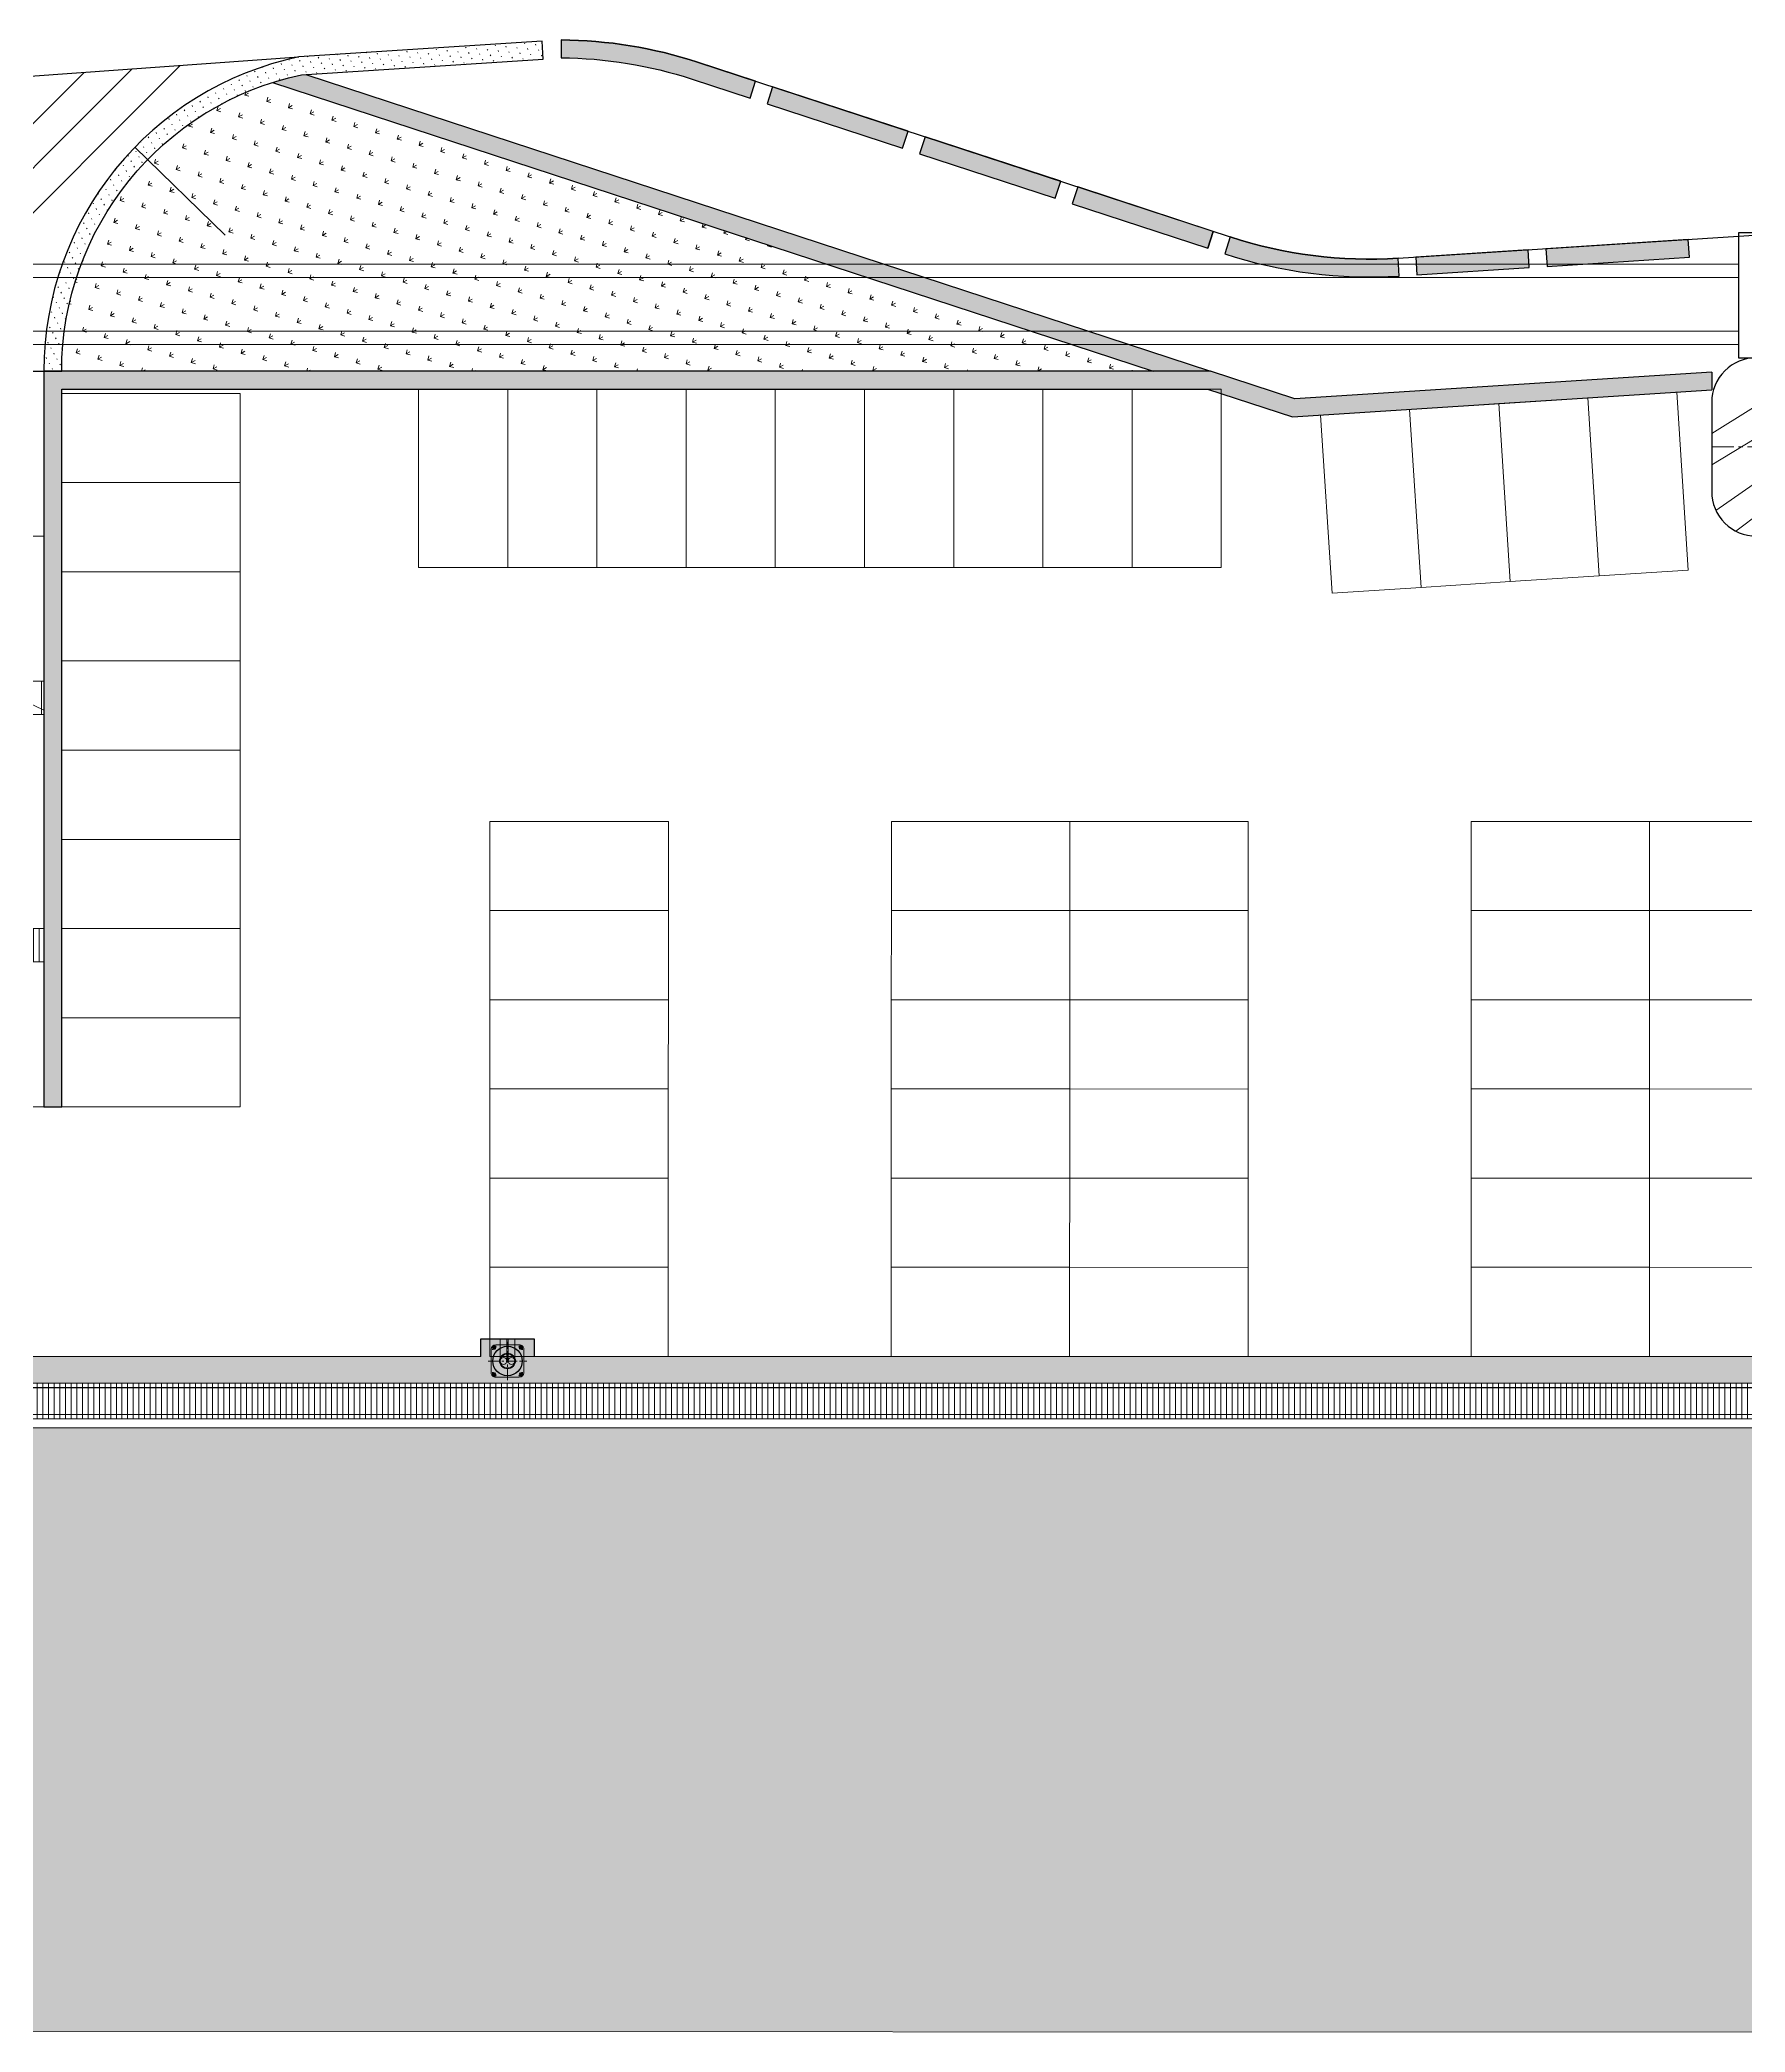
# Model space of a CAD drawing. Header units: millimetres. Extents: x -125260 to 100587, y -21016 to 10224.
# Drawn here: x -108492 to -89374, y -17776 to 4565 of the extents above; entities that cross this region are included whole.
import ezdxf

# ---------------------------------------------------------------- set-up
doc = ezdxf.new("R2010")
doc.units = ezdxf.units.MM
doc.header["$LTSCALE"] = 100
doc.header["$MEASUREMENT"] = 0
doc.linetypes.add('CENTER', pattern=[2, 1.25, -0.25, 0.25, -0.25])
doc.layers.get('Defpoints').update_dxf_attribs({"color": 6})
for name, color, linetype, lineweight in [('1', 1, 'Continuous', 18), ('1. NET LIEN DAM', 255, 'Continuous', 0), ('4. NET CHAM GACH', 1, 'CENTER', 0), ('8', 251, 'Continuous', 0), ('ARC-PAKING-AR', 8, 'Continuous', 5), ('ARC-PARKING', 6, 'Continuous', 5), ('ARC-VIEW', 90, 'Continuous', 5), ('ARC_DIM', 7, 'Continuous', 0), ('ARC_HATCH', 8, 'Continuous', 0), ('ARC_TEXT', 255, 'Continuous', 13), ('AXIS', 10, 'CENTER', 5), ('CON-VIEW', 90, 'Continuous', 30), ('HATCH', 8, 'Continuous', 9)]:
    doc.layers.add(name, color=color, linetype=linetype, lineweight=lineweight)
for name, color, linetype in [('4', 4, 'Continuous'), ('7', 7, 'Continuous'), ('9', 9, 'Continuous')]:
    doc.layers.add(name, color=color, linetype=linetype)
doc.styles.add('Metro-Text', font='arial.ttf')
doc.dimstyles.new('Zoom_1_200', dxfattribs={"dimscale": 0.2, "dimtxt": 1.6, "dimasz": 1, "dimexe": 0.5, "dimexo": 1, "dimgap": 0.5, "dimtad": 3, "dimdec": 0, "dimlfac": 1000, "dimdsep": 46, "dimtxsty": 'Metro-Text', "dimcen": 0, "dimclrd": 8, "dimclre": 8, "dimclrt": 7, "dimadec": 0, "dimazin": 0, "dimtfac": 1, "dimtdec": 0, "dimtix": 1, "dimtmove": 1, "dimatfit": 3, "dimfxl": 1, "dimtfill": 1, "dimtfillclr": 11, "dimtolj": 1, "dimlwd": -1, "dimlwe": -1, "dimarcsym": 2})
pattern_1 = [(45.00000056375756, (14.0185116333887, 100.7955895643681), (-0.03367596078536152, 0.03367596012265715), [])]
pattern_2 = [(45.00000056375756, (14.01851012208499, 99.99527097982354), (-0.03367596078536152, 0.03367596012265715), [])]
pattern_3 = [(298.9387254848531, (0.02116959336854052, -0.000108757521957159), (87.51376826743592, 48.38739881036711), [9.999999999999883, -59.99999999999913])]
pattern_4 = [(298.9387254848531, (0.02116959336854052, -0.000108757521957159), (87.51376826743592, 48.38739881036711), [9.999999999999883, -59.99999999999916])]

# ---------------------------------------------------------------- blocks, each defined once
blk = doc.blocks.new('ARR1')
at = {"layer": 'ARC-PAKING-AR'}
h = blk.add_hatch(color=256, dxfattribs=at)
h.dxf.hatch_style = 1
h.paths.add_polyline_path([(-6.000000001862645, 0.5), (-1.000000001862645, 0.5), (-1.000000000931323, 1.5), (4.656612873077393e-10, 0), (-1.000000002328306, -1.499999999068677), (-1.000000002328306, -0.5), (-6.000000002328306, -0.5)])
at = {"layer": 'ARC-PAKING-AR', "flags": 128}
blk.add_lwpolyline([(-6.000000001862645, 0.5), (-1.000000001862645, 0.5), (-1.000000000931323, 1.5), (4.656612873077393e-10, 0), (-1.000000002328306, -1.499999999068677), (-1.000000002328306, -0.5), (-6.000000002328306, -0.5), (-6.000000001862645, 0.5)], dxfattribs=at)
blk = doc.blocks.new('SB 2')
at = {"layer": '8'}
h = blk.add_hatch(dxfattribs=at)
h.set_pattern_fill('ANSI32', color=256, scale=0.01999999999999998, angle=283.8596500629135)
h.set_pattern_definition([(360, (-7.441179152810946, 8.847386894049123), (-1.387778780781446e-17, 0.1905), []), (360, (-7.377679125871509, 8.783886866178364), (-1.387778780781446e-17, 0.1905), [])])
h.paths.add_polyline_path([(-1.575001449789852, 1.842957125394605), (-1.574925910681486, 0.6428109782282263), (-1.199925911147147, 0.6428109783446416), (-1.200001450022683, 1.842957125394605)])
h = blk.add_hatch(dxfattribs=at)
h.set_pattern_fill('ANSI32', color=256, scale=0.01999999999999998, angle=283.8596500629135)
h.set_pattern_definition([(360, (-4.667177643859759, 8.747829446569085), (-1.387778780781446e-17, 0.1905), []), (360, (-4.603677616687492, 8.684329419163987), (-1.387778780781446e-17, 0.1905), [])])
h.paths.add_polyline_path([(1.199000058928505, 1.842659816495143), (1.199075598269701, 0.6408109784824774), (1.574075598269701, 0.6408109782496467), (1.574000058230013, 1.842659816960804)])
h = blk.add_hatch(dxfattribs=at)
h.set_pattern_fill('ANSI31', color=256, scale=0.01499999999999999, angle=-31.14034993708653)
h.set_pattern_definition(pattern_1)
h.paths.add_polyline_path([(-1.199925910448655, 0.6828109779162332), (-1.199925911147147, 0.6028109773760661), (-0.1999259106814861, 0.6028109778417274), (-0.1999259106814861, 0.6828109784983099)])
h = blk.add_hatch(dxfattribs=at)
h.set_pattern_fill('ANGLE', color=256, scale=0.9999999999999994, angle=-31.14034993708653)
h.set_pattern_definition([(1.672335651513517e-11, (-6.450513472547755, 19.71753240132239), (1.77635683940025e-15, 6.985), [5.079999999999996, -1.904999999999999]), (90, (-6.450513472547755, 19.71753240132239), (-6.985000000000001, 1.332267629550188e-15), [5.079999999999993, -1.904999999999998])])
h.paths.add_polyline_path([(0.2000740887597203, 0.6828109779162332), (0.200074088294059, 0.6028109781909734), (1.199074088595808, 0.6028109780745581), (1.199074088130146, 0.6828109779162332)])
h = blk.add_hatch(dxfattribs=at)
h.set_pattern_fill('ANSI31', color=256, scale=0.01499999999999999, angle=-31.14034993708653)
h.set_pattern_definition(pattern_1)
h.paths.add_polyline_path([(0.2000740887597203, 0.6828109779162332), (0.200074088294059, 0.6028109781909734), (1.199074088595808, 0.6028109780745581), (1.199074088130146, 0.6828109779162332)])
h = blk.add_hatch(dxfattribs=at)
h.set_pattern_fill('ANSI31', color=256, scale=0.01499999999999999, angle=-31.14034993708653)
h.set_pattern_definition(pattern_2)
h.paths.add_polyline_path([(-1.199927419889718, -1.317507605650462), (-1.19992742035538, -1.397507606656291), (-0.1999274203553796, -1.397507606190629), (-0.1999274208210409, -1.317507606116123)])
h = blk.add_hatch(dxfattribs=at)
h.set_pattern_fill('ANGLE', color=256, scale=0.9999999999999994, angle=-31.14034993708653)
h.set_pattern_definition([(1.672335651513517e-11, (-6.450514981523156, 17.71721381973475), (1.77635683940025e-15, 6.985), [5.079999999999996, -1.904999999999999]), (90, (-6.450514981523156, 17.71721381973475), (-6.985000000000001, 1.332267629550188e-15), [5.079999999999993, -1.904999999999998])])
h.paths.add_polyline_path([(0.2000725790858269, -1.317507604020648), (0.2000725786201656, -1.397507603629492), (1.200072579085827, -1.397507604327984), (1.200072579085827, -1.317507603904232)])
h = blk.add_hatch(dxfattribs=at)
h.set_pattern_fill('ANSI31', color=256, scale=0.01499999999999999, angle=-31.14034993708653)
h.set_pattern_definition(pattern_2)
h.paths.add_polyline_path([(0.2000725790858269, -1.317507604020648), (0.2000725786201656, -1.397507603629492), (1.200072579085827, -1.397507604327984), (1.200072579085827, -1.317507603904232)])
h = blk.add_hatch(dxfattribs=at)
h.set_pattern_fill('ANSI32', color=256, scale=0.01999999999999998, angle=283.8596500629135)
h.set_pattern_definition([(360, (-7.441106575774029, 7.807181028649211), (-1.387778780781446e-17, 0.1905), []), (360, (-7.377606548601761, 7.743681001360528), (-1.387778780781446e-17, 0.1905), [])])
h.paths.add_polyline_path([(-1.574928872520104, -2.557766473502852), (-1.574927420122549, -1.357507605687715), (-1.19992742035538, -1.357507606036961), (-1.199928871821612, -2.557766473037191)])
h = blk.add_hatch(dxfattribs=at)
h.set_pattern_fill('ANSI32', color=256, scale=0.01999999999999998, angle=283.8596500629135)
h.set_pattern_definition([(360, (-4.666105066658929, 7.80747833836358), (-1.387778780781446e-17, 0.1905), []), (360, (-4.602605039719492, 7.743978310609236), (-1.387778780781446e-17, 0.1905), [])])
h.paths.add_polyline_path([(1.200072636827826, -2.557469163904898), (1.200074089225382, -1.357507605454884), (1.57507408852689, -1.357507606153376), (1.575072635896504, -2.557469163672067)])
at = {"layer": 'ARC-PARKING'}
h = blk.add_hatch(dxfattribs=at)
h.set_pattern_fill('ANGLE', color=256, scale=0.9999999999999994, angle=-31.14034993708653)
h.set_pattern_definition([(1.672335651513517e-11, (-12.06351724988781, 19.67472141166218), (1.77635683940025e-15, 6.985), [5.079999999999996, -1.904999999999999]), (90, (-12.06351724988781, 19.67472141166218), (-6.985000000000001, 1.332267629550188e-15), [5.079999999999993, -1.904999999999998])])
h.paths.add_polyline_path([(-1.199925910448655, 0.6828109779162332), (-1.199925911147147, 0.6028109773760661), (-0.1999259106814861, 0.6028109778417274), (-0.1999259106814861, 0.6828109784983099)])
h = blk.add_hatch(dxfattribs=at)
h.set_pattern_fill('ANGLE', color=256, scale=0.9999999999999994, angle=-31.14034993708653)
h.set_pattern_definition([(1.672335651513517e-11, (-12.06351724849083, 18.47472141240723), (1.77635683940025e-15, 6.985), [5.079999999999996, -1.904999999999999]), (90, (-12.06351724849083, 18.47472141240723), (-6.985000000000001, 1.332267629550188e-15), [5.079999999999993, -1.904999999999998])])
h.paths.add_polyline_path([(-1.199927419889718, -1.317507605650462), (-1.19992742035538, -1.397507606656291), (-0.1999274203553796, -1.397507606190629), (-0.1999274208210409, -1.317507606116123)])
at = {"layer": '8'}
for p, q in [((1.248735337052494, 1.842579663847573), (2.249075596686453, -0.2535658042179421)), ((-2.199926359113306, -0.1912544280057773), (-2.971812860108912, 1.692579663707875)), ((-1.430583911715075, 1.692579663707875), (-2.199926359113306, -0.1912544280057773)), ((-2.279311884660274, -0.4200715298065916), (-3.05119838565588, 1.463762561441399)), ((-1.351198385935277, 1.463762561441399), (-2.120540834031999, -0.4200715301558375)), ((-2.279311884660274, -0.4200715298065916), (-3.049927871674299, -2.178690503234975)), ((-1.349927870789543, -2.178690503002144), (-2.120540834031999, -0.4200715301558375)), ((-2.199926360044628, -0.6488886325387284), (-2.970542346127331, -2.407507604919374)), ((-1.429313396569341, -2.40750760526862), (-2.199926360044628, -0.6488886325387284)), ((2.344315330497921, -0.4512272189604118), (3.050074089784175, -2.178690503002144))]:
    blk.add_line(p, q, dxfattribs=at)
at = {"layer": '8', "flags": 128}
for points in [[(-3.201198385329917, 1.842579663614742), (-1.201198386028409, 1.842579663731158), (-1.199927871115506, -2.55750760587398), (-3.19992787251249, -2.557507604709826)], [(3.199001510161906, 1.842579663614742), (1.199001510161906, 1.842579664080404), (1.19907408952713, -2.55750760610681), (3.199074090225622, -2.55750760587398)], [(-3.049927871441469, -2.407507605035789), (-3.049927871441469, -2.407507605035789)], [(3.050074089318514, -2.40750760526862), (3.050074089318514, -2.40750760526862)]]:
    blk.add_lwpolyline(points, close=True, dxfattribs=at)
at = {"layer": '8'}
for points in [[(-1.575001449789852, 1.842957125394605), (-1.574925910681486, 0.6428109782282263), (-1.199925911147147, 0.6428109783446416), (-1.200001450022683, 1.842957125394605)], [(-1.19992591207847, 0.6428109768312424), (1.199074088130146, 0.6428109797416255), (1.19899999955669, 1.842579664546065), (-1.200000000186265, 1.842579663032666)], [(1.199000059161335, 1.842659816495143), (1.199075598269701, 0.6428109783446416), (1.574075598269701, 0.6428109782282263), (1.574000058695674, 1.842659816495143)], [(-1.199925910448655, 0.6828109779162332), (-1.199925911147147, 0.6028109773760661), (-0.1999259106814861, 0.6028109778417274), (-0.1999259106814861, 0.6828109784983099)], [(0.2000740887597203, 0.6828109779162332), (0.200074088294059, 0.6028109781909734), (1.199074088595808, 0.6028109780745581), (1.199074088130146, 0.6828109779162332)], [(-1.199927420821041, -1.357507607084699), (1.199072578456253, -1.357507605338469), (1.199074087198824, 0.6428109792759642), (-1.199925912544131, 0.6428109771804884)], [(0.5000725779682398, -1.357507606735453), (0.500074087176472, 0.6428109778789803), (-0.4999259128235281, 0.6428109785774723), (-0.4999274220317602, -1.3575076055713)], [(-1.199927419889718, -1.317507605650462), (-1.19992742035538, -1.397507606656291), (-0.1999274203553796, -1.397507606190629), (-0.1999274208210409, -1.317507606116123)], [(0.2000725790858269, -1.317507604020648), (0.2000725786201656, -1.397507603629492), (1.200072579085827, -1.397507604327984), (1.200072579085827, -1.317507603904232)], [(-1.574928872520104, -2.557766473502852), (-1.574927420122549, -1.357507605687715), (-1.19992742035538, -1.357507606036961), (-1.199928871821612, -2.557766473037191)], [(-1.199927420821041, -2.557507607270963), (1.200072579085827, -2.557507604709826), (1.200072578154504, -1.357507605222054), (-1.199927420821041, -1.357507607783191)], [(1.200072636827826, -2.557469163904898), (1.200074089225382, -1.357507605454884), (1.57507408852689, -1.357507606153376), (1.575072635896504, -2.557469163672067)]]:
    blk.add_lwpolyline(points, close=True, dxfattribs=at)
at = {"layer": '8', "flags": 128}
for points in [[(-2.971812860108912, 1.692579663707875), (-1.430583911715075, 1.692579663707875)], [(2.249075596220791, -0.2535658044507727), (3.077899819705635, 1.692579663591459), (1.428387035615742, 1.692579664173536)], [(-3.049927871674299, -2.178690503234975), (-3.05119838565588, 1.463762561441399)], [(-1.351198385935277, 1.463762561441399), (-1.349927870789543, -2.178690503002144)], [(2.154835863504559, -0.4512272184947506), (1.349006169009954, 1.236945606186055), (1.349074088968337, -2.178690502536483)], [(3.049074090085924, -2.178690503002144), (3.049006175715476, 1.236654386506416), (2.343315330799669, -0.4512272189604118)], [(0.500074087176472, 0.6428109778789803), (-0.4999274220317602, -1.3575076055713)], [(-0.4999259128235281, 0.6428109785774723), (0.5000725784339011, -1.357507606619038)], [(1.350074089132249, -2.178690502303652), (2.15583586320281, -0.4512272184947506)], [(2.250075597083196, -0.6488886326551437), (1.429459614446387, -2.407507605501451)], [(2.970688564470038, -2.407507604802959), (2.250075597083196, -0.6488886326551437)], [(-1.429313397035003, -2.407507605501451), (-2.970542346127331, -2.407507604919374)], [(1.429459614446387, -2.407507605501451), (2.970688564470038, -2.407507604802959)]]:
    blk.add_lwpolyline(points, dxfattribs=at)
at = {"layer": '8'}
for p, xscale, yscale, zscale, rotation in [((0.9054938885383308, 1.218928863410838), 0.2399999999999999, 0.2399999999999999, 0.2399999999999999, 358.598722509094), ((-0.837204368552193, -1.940713212941773), 0.2400000000000002, 0.2400000000000002, 0.2400000000000002, 178.5987223442755)]:
    blk.add_blockref('ARR1', p, dxfattribs=dict(at, xscale=xscale, yscale=yscale, zscale=zscale, rotation=rotation))
blk = doc.blocks.new('BIKE1X2')
at = {"layer": '8'}
blk.add_lwpolyline([(-1.164153218269348e-10, 2.328306436538696e-10), (1.000000000116415, 2.328306436538696e-10), (1.000000000349246, 2.000000000232831), (-1.164153218269348e-10, 2.000000000232831)], close=True, dxfattribs=at)
blk = doc.blocks.new('*U88')
at = {"layer": 'ARC-VIEW', "xscale": -1000, "yscale": 1000, "zscale": 1000, "rotation": 151.0973480734846}
blk.add_blockref('BIKE1X2', (45.60182464774699, 1117.103609023616), dxfattribs=at)
blk = doc.blocks.new('*U95')
at = {"layer": 'ARC_TEXT'}
for p in [(-3410.55838349842, 4167.504230681554), (-2535.116991124102, 3684.17994149497), (-1659.675598749785, 3200.855652308387), (-784.2342063754675, 2717.531363121803), (-4377.206961871588, 2416.621445932919), (91.20718599885004, 2234.207073935219), (-3501.76556949727, 1933.297156746335), (966.6485783731675, 1750.882784748635), (-2626.324177122953, 1449.972867559751), (-1750.882784748635, 966.6485783731674), (-875.4413923743175, 483.3242891865837), (0, 0)]:
    blk.add_blockref('*U88', p, dxfattribs=at)
blk = doc.blocks.new('*U96')
at = {"layer": 'ARC-VIEW', "xscale": -1000, "yscale": 1000, "zscale": 1000, "rotation": 151.0973480734846}
blk.add_blockref('BIKE1X2', (45.60182464774699, 1117.103609023616), dxfattribs=at)
blk = doc.blocks.new('*U97')
at = {"layer": 'ARC_TEXT'}
for p in [(-3410.55838349842, 4167.504230681554), (-2535.116991124102, 3684.17994149497), (-1659.675598749785, 3200.855652308387), (-784.2342063754675, 2717.531363121803), (-4377.206961871588, 2416.621445932919), (91.20718599885004, 2234.207073935219), (-3501.76556949727, 1933.297156746335), (966.6485783731675, 1750.882784748635), (-2626.324177122953, 1449.972867559751), (-1750.882784748635, 966.6485783731674), (-875.4413923743175, 483.3242891865837), (0, 0)]:
    blk.add_blockref('*U96', p, dxfattribs=at)
blk = doc.blocks.new('*U91')
at = {"layer": 'ARC-VIEW', "xscale": -1000, "yscale": 1000, "zscale": 1000, "rotation": 151.0973480734846}
blk.add_blockref('BIKE1X2', (45.60182464774698, 1117.103609023616), dxfattribs=at)
blk = doc.blocks.new('*U92')
at = {"layer": 'ARC_TEXT'}
for p in [(-2626.324177122952, 1449.972867559751), (-1750.882784748635, 966.6485783731674), (-875.4413923743174, 483.3242891865837), (0, 0)]:
    blk.add_blockref('*U91', p, dxfattribs=at)
blk = doc.blocks.new('*U106')
at = {"layer": 'ARC-VIEW', "xscale": -1000, "yscale": 1000, "zscale": 1000, "rotation": 151.0973480734846}
blk.add_blockref('BIKE1X2', (45.60182464774699, 1117.103609023616), dxfattribs=at)
blk = doc.blocks.new('*U107')
at = {"layer": '1'}
for p in [(-4377.206961871588, 2416.621445932919), (-3501.76556949727, 1933.297156746335), (-2626.324177122953, 1449.972867559751), (-1750.882784748635, 966.6485783731674), (-875.4413923743175, 483.3242891865837), (0, 0)]:
    blk.add_blockref('*U106', p, dxfattribs=at)
blk = doc.blocks.new('*D113')
at = {"layer": '1', "color": 8, "transparency": 16777216}
blk.add_line((-106414.9216262209, 2374.951048058567), (-107427.2889262675, 3360.302174931676), dxfattribs=at)
blk.add_solid([(-107427.2656769197, 3360.326061725827), (-107427.3121756154, 3360.278288137524), (-107427.4322470324, 3360.441671018903)], dxfattribs=at)
at = {"layer": 'Defpoints', "color": 0, "transparency": 16777216}
for p in [(-107427.4322470324, 3360.441671018903), (-104847.6584786956, 849.5121007026246)]:
    blk.add_point(p, dxfattribs=at)
at = {"layer": '1', "color": 7, "transparency": 16777216, "insert": (-106415.528494987, 2375.909418032046), "char_height": 0.3200000000000001, "attachment_point": 5, "rotation": 315.7747930475954, "style": 'Metro-Text', "bg_fill": 3, "box_fill_scale": 1.25, "bg_fill_color": 256, "bg_fill_true_color": 13158600, "bg_fill_transparency": 0}
blk.add_mtext('\\A1;R3600000', dxfattribs=at)
blk = doc.blocks.new('*U98')
at = {"layer": 'ARC-VIEW', "xscale": -1000, "yscale": 1000, "zscale": 1000, "rotation": 151.0973480734846}
blk.add_blockref('BIKE1X2', (45.60182464774699, 1117.103609023616), dxfattribs=at)
blk = doc.blocks.new('*U99')
at = {"layer": 'ARC_TEXT'}
for p in [(-6128.089746620222, 3383.270024306086), (-5252.648354245905, 2899.945735119502), (-4377.206961871588, 2416.621445932919), (-3501.76556949727, 1933.297156746335), (-2626.324177122953, 1449.972867559751), (-1750.882784748635, 966.6485783731674), (-875.4413923743175, 483.3242891865837), (0, 0)]:
    blk.add_blockref('*U98', p, dxfattribs=at)
blk = doc.blocks.new('*U100')
at = {"layer": 'ARC-VIEW', "xscale": -1000, "yscale": 1000, "zscale": 1000, "rotation": 151.0973480734846}
blk.add_blockref('BIKE1X2', (45.60182464774698, 1117.103609023616), dxfattribs=at)
blk = doc.blocks.new('*U101')
at = {"layer": 'ARC_TEXT'}
for p in [(-7003.531138994539, 3866.59431349267), (-6128.089746620221, 3383.270024306086), (-5252.648354245905, 2899.945735119502), (-4377.206961871588, 2416.621445932919), (-3501.76556949727, 1933.297156746335), (-2626.324177122952, 1449.972867559751), (-1750.882784748635, 966.6485783731674), (-875.4413923743174, 483.3242891865837), (0, 0)]:
    blk.add_blockref('*U100', p, dxfattribs=at)

msp = doc.modelspace()

# ---------------------------------------------------------------- hatches: boundary and pattern name
at = {"layer": '8'}
h = msp.add_hatch(dxfattribs=at)
h.set_pattern_fill('ACAD_ISO07W100', color=256, scale=19.99999999999999, angle=-61.06127451514627)
h.set_pattern_definition(pattern_3)
edge = h.paths.add_edge_path()
edge.add_line((-100467.5468751279, 4100.738400048867), (-101118.3872154571, 4314.279862483385))
edge.add_arc((-102677.1370046056, -436.541018618329), 4999.999997226982, 71.8352772262371, 89.67304008000784)
edge.add_line((-102648.6045235275, 4563.377570559212), (-102649.7458226914, 4363.380826955199))
edge.add_arc((-102677.1370026413, -436.5410181342741), 4799.999995352609, 71.83527724095899, 89.67304009373572, ccw=False)
edge.add_line((-101180.7372068575, 4124.247030528495), (-100529.896868933, 3910.705565466702))
edge.add_line((-100529.896869399, 3910.705567030527), (-100467.5468748655, 4100.738404937856))
h.paths.add_polyline_path([(-100277.5140369973, 4038.38841215946), (-100339.8640285381, 3848.355582505232), (-98819.60134331377, 3349.555652368523), (-98757.25135559963, 3539.588480993058)])
h.paths.add_polyline_path([(-98567.21851800989, 3477.238490365969), (-98629.56851449421, 3287.205649770214), (-97109.30582450175, 2788.405727059115), (-97046.95583553739, 2978.438556599431)])
h.paths.add_polyline_path([(-96856.92299998792, 2916.088567205879), (-96919.27299349719, 2726.055723697005), (-95399.01030467429, 2227.255799742823), (-95336.66031731611, 2417.288631925825)])
edge = h.paths.add_edge_path()
edge.add_arc((-93587.87770157408, 7105.759539927531), 5000.000008544166, 251.8352773655326, 273.69189328936073, ccw=False)
edge.add_line((-95146.627483745, 2354.93863787764), (-95208.97747157169, 2164.905805438073))
edge.add_arc((-93587.87769691182, 7105.759522063832), 5199.999998574518, 251.8352772457071, 273.6918931675512)
edge.add_line((-93253.04391082707, 1916.55088860041), (-93265.92213248202, 2116.135836813995))
h.paths.add_polyline_path([(-91807.80806289548, 2210.220674468612), (-93066.33718583874, 2129.014066812408), (-93053.4589638567, 1929.429118498985), (-91794.92984162497, 2010.635721291939)])
h.paths.add_polyline_path([(-90011.5435323878, 2326.124672546634), (-91608.22311603652, 2223.098901648482), (-91595.3448926476, 2023.513952205831), (-89998.66530981289, 2126.539730282791)])
h.paths.add_polyline_path([(-84622.74994063993, 2673.836678903259), (-86219.42952319507, 2570.81091096584), (-86206.55130138375, 2371.22596052679), (-84609.8717189571, 2474.251738850435)])
h.paths.add_polyline_path([(-82826.48541059029, 2789.740680601448), (-84423.16499332555, 2686.714907757996), (-84410.286772207, 2487.12995801639), (-82813.60718759066, 2590.15573696635)])
h.paths.add_polyline_path([(-81030.22088140667, 2905.644686166488), (-82626.90046350127, 2802.618909313867), (-82614.02223963088, 2603.033963202033), (-81017.34265848987, 2706.059736173542)])
h = msp.add_hatch(dxfattribs=at)
h.set_pattern_fill('ACAD_ISO07W100', color=256, scale=19.99999999999999, angle=-61.06127451514627)
h.set_pattern_definition([(298.9387254848536, (-1147894108.164519, -710448048.2760427), (87.51376826743592, 48.38739881036715), [9.999999999999995, -59.99999999999997])])
h.paths.add_polyline_path([(-119547.7457609614, -1000.202612507564), (-119547.7458179316, -10200.20261070889), (-103549.6415529857, -10200.20275095536), (-103549.6415522144, -10000.2027510209), (-102949.4706656274, -10000.20275404258), (-102949.8124378662, -10200.20275438804), (-79447.74581913861, -10200.20296473405), (-79447.74579974222, -7247.084530313616), (-79247.74579834174, -7247.084526817023), (-79247.74582226474, -10500.2029691317), (-119747.7458206253, -10500.20261513925), (-119747.7457623478, -1000.202611833578)])
h = msp.add_hatch(dxfattribs=at)
h.set_pattern_fill('ANSI31', color=256, scale=19.99999999999997, angle=13.84264318877917)
h.set_pattern_definition([(89.99999963163641, (42669.43579244407, 20282.58279375365), (-63.49999999999984, 4.033467568831384e-07), [])])
h.paths.add_polyline_path([(-72538.87893213452, -10500.20302848052), (-72938.87893352429, -10500.20302323235), (-119647.7458194483, -10500.20261145028), (-119647.7458240393, -10900.20261198364), (-72538.87893837442, -10900.20302690245)])
at = {"layer": 'ARC_HATCH'}
h = msp.add_hatch(dxfattribs=at)
h.set_pattern_fill('ANSI31', color=256, scale=2, angle=-3.683635737649327e-07)
h.set_pattern_definition([(44.99999963163643, (-283985.4950860988, 750630.5145922374), (-4.490128031666837, 4.490128089402315), [])])
h.paths.add_polyline_path([(-103335.6415535815, -10250.20275189314, -1), (-103163.6415538629, -10250.20275273517, -1)])
h.paths.add_polyline_path([(-103167.6415538043, -10250.20275305811, 1), (-103331.6415539082, -10250.20275224402, 1)], flags=16)
h = msp.add_hatch(dxfattribs=at)
h.set_pattern_fill('ANSI31', color=256, scale=2, angle=-3.683635737649327e-07)
h.set_pattern_definition([(44.99999963163643, (-283985.4950857287, 750630.5145928495), (-4.490128031666837, 4.490128089402315), [])])
h.paths.add_polyline_path([(-103335.6415534368, -10250.20275142341, -1), (-103163.6415537395, -10250.20275253122, -1)])
h.paths.add_polyline_path([(-103167.6415535362, -10250.20275238436, 1), (-103331.6415538441, -10250.20275144681, 1)], flags=16)
at = {"layer": 'HATCH', "ltscale": 0.5}
h = msp.add_hatch(dxfattribs=at)
h.set_pattern_fill('ANSI31', color=256, scale=99.99999999999996, angle=349.8311383166034, style=0)
h.set_pattern_definition([(34.83113831660329, (-605413054.5207323, -1193201900.716133), (-181.3432206817095, 260.6163584903767), [])])
edge = h.paths.add_edge_path()
edge.add_line((-89249.49618504719, -1000.514513730712), (-88249.49618508734, -1000.514520198747))
edge.add_arc((-88249.49618106829, -500.5145187710295), 499.9999999999987, 269.999999625943, 359.999999625943)
edge.add_line((-87749.49618280485, -500.5145233005169), (-87749.49617617697, 499.4854766987191))
edge.add_arc((-88249.49617515023, 499.4854799335008), 499.9999999999987, -3.74057320061267e-07, 89.99999962594295)
edge.add_line((-88249.49617265626, 999.4854808207019), (-89249.49617261611, 999.4854872887372))
edge.add_arc((-89249.49617529962, 499.4854878394981), 499.9999999999987, 89.99999962594295, 179.9999996259429)
edge.add_line((-89749.49617473256, 499.4854911259026), (-89749.49618136045, -500.5145088733334))
edge.add_arc((-89249.49618161375, -500.5145131330355), 499.9999999999987, 179.9999996259429, 269.999999625943)

# ---------------------------------------------------------------- linework, layer by layer
for p, q in [((-95336.66031387709, 2417.288657428755), (-95399.01030490514, 2227.25582217105)), ((-93066.33718419752, 2129.014080586319), (-93053.45896272555, 1929.429132581281)), ((-89749.4961739852, 839.9139196846518), (-89749.49617503966, 639.4980062683462))]:
    msp.add_line(p, q)
at = {"flags": 128}
for points in [[(-100467.5468751279, 4100.738400048867), (-101118.3872145579, 4314.279866967699, 0.0779894686329083), (-102648.6045232855, 4563.377569577075), (-102648.6045235275, 4563.377570559212), (-102649.7458225285, 4363.380826756533), (-102649.7458231927, 4363.380823814834, -0.07798946862854422), (-101180.7372068575, 4124.247030528495), (-100529.896869399, 3910.705567030527)], [(-93265.92213246979, 2116.135834479879, -0.09565765450629028), (-95146.627483745, 2354.93863787764), (-95146.627483745, 2354.93863787764), (-95208.97747037029, 2164.905810823722, 0.09565765449755417), (-93253.04391082707, 1916.55088860041)]]:
    msp.add_lwpolyline(points, format="xyb", close=True, dxfattribs=at)
for points in [[(-100277.5140369973, 4038.38841215946), (-100339.8640285381, 3848.355582505232), (-98819.60134331377, 3349.555652368523), (-98757.25135559963, 3539.588480993058)], [(-98567.21851800989, 3477.238490365969), (-98629.56851449421, 3287.205649770214), (-97109.30582450175, 2788.405727059115), (-97046.95583553739, 2978.438556599431)], [(-96856.92299998792, 2916.088567205879), (-96919.27299349719, 2726.055723697005), (-95399.01030467429, 2227.255799742823), (-95336.66031731611, 2417.288631925825)], [(-90011.5435323878, 2326.124672546634), (-91608.22311603652, 2223.098901648482), (-91595.3448926476, 2023.513952205831), (-89998.66530981289, 2126.539730282791)], [(-89449.49617393802, 999.4854859038605), (-88049.49617176804, 999.485477940354), (-88049.49616378329, 2399.485480376112), (-89449.49616496133, 2399.485479381576)], [(-91807.80806289548, 2210.220674468612), (-93066.33718583874, 2129.014066812408), (-93053.4589638567, 1929.429118498985), (-91794.92984162497, 2010.635721291939)]]:
    msp.add_lwpolyline(points, close=True, dxfattribs=at)
for points in [[(-103549.6415529857, -10200.20275095536), (-103549.6415534151, -10200.20275097439), (-103549.6415522144, -10000.2027510209), (-102949.4706656274, -10000.20275404258), (-102949.8124378662, -10200.20275438804)], [(-103549.6415529216, -10200.20275015821), (-103549.641553045, -10200.20275036228), (-103549.6415520484, -10000.20275028545), (-102949.4706656061, -10000.20275377686), (-102949.8124378235, -10200.2027538566)]]:
    msp.add_lwpolyline(points, dxfattribs=at)
at = {"layer": '1. NET LIEN DAM'}
for points in [[(-103432.1415547609, -10382.70274317561, 0.4142136087283683), (-103382.1415551827, -10432.70275182556), (-103117.141554663, -10432.70275350328, 0.4142135160178231), (-103067.1415552748, -10382.70275403693), (-103067.1415530322, -10117.7027617991, 0.4142136087283684), (-103117.1415528951, -10067.70275269839), (-103382.1415523946, -10067.70275163749, 0.4142135160178233), (-103432.1415524969, -10117.70275067206), (-103432.1415546871, -10382.70275157853)], [(-103432.1415547182, -10382.70274264424, 0.4142136087283683), (-103382.1415552207, -10432.70275096671), (-103117.1415548244, -10432.70275284851, 0.4142135160178231), (-103067.1415549047, -10382.70275342482), (-103067.1415528661, -10117.70276106364, 0.4142136087283684), (-103117.1415528951, -10067.70275269839), (-103382.1415522286, -10067.70275090204, 0.4142135160178233), (-103432.141552599, -10117.70275061042), (-103432.141554623, -10382.70275078138)]]:
    msp.add_lwpolyline(points, format="xyb", dxfattribs=at)
at = {"layer": '4', "ltscale": 5}
msp.add_lwpolyline([(-115666.5892095225, 3649.512152435025), (-105587.587147188, 4372.650673508237)], dxfattribs=at)
at = {"layer": '4', "ltscale": 4, "flags": 128}
msp.add_lwpolyline([(-112847.745747356, 849.5121584982262), (-108447.6584747359, 849.5121265570051)], dxfattribs=at)
at = {"layer": '4. NET CHAM GACH'}
for p, q in [((-103249.6415555683, -10465.20275235322), (-103249.6415524288, -10035.20275249815)), ((-103249.6415554236, -10465.20275188354), (-103249.6415521608, -10035.20275182434)), ((-103464.6415538028, -10250.20275065192), (-103034.6415537649, -10250.20275418047)), ((-103464.6415535561, -10250.20275024389), (-103034.6415539263, -10250.20275352569)), ((-103383.3780965841, -10116.46620757156), (-103415.9050088684, -10083.93929581664)), ((-103383.3780964181, -10116.46620683611), (-103415.9050087024, -10083.93929508119)), ((-103115.9050087744, -10116.46620922798), (-103083.3780965924, -10083.93929761986)), ((-103115.9050085276, -10116.46620881994), (-103083.3780966518, -10083.93929702678)), ((-103383.3780986914, -10383.939295666), (-103415.9050106906, -10416.46620766324)), ((-103383.3780983213, -10383.93929505389), (-103415.9050105246, -10416.46620692784)), ((-103115.9050104308, -10383.93929703784), (-103083.378099048, -10416.46620936209)), ((-103115.9050103075, -10383.93929683376), (-103083.3780989033, -10416.46620889235))]:
    msp.add_line(p, q, dxfattribs=at)
at = {"layer": '4. NET CHAM GACH', "ltscale": 0.5}
for centre, start, end in [((-103249.6415538135, -10250.20275211963), 126.7619488478051, 143.2380503505301), ((-103249.6415539156, -10250.20275205799), 126.7619468755763, 143.2380473874969), ((-103249.6415538135, -10250.20275211963), 36.76194015822485, 53.23805764851492), ((-103249.6415539156, -10250.20275205799), 36.76193820104554, 53.23805506225995), ((-103249.6415538135, -10250.20275211963), 216.7619401582249, 233.2380576485149), ((-103249.6415539156, -10250.20275205799), 216.7619382010455, 233.2380550622599), ((-103249.6415538135, -10250.20275211963), 306.7619488478051, 323.2380503505301), ((-103249.6415539156, -10250.20275205799), 306.7619468755763, 323.2380473874969)]:
    msp.add_arc(centre, 212.1320343559642, start, end, dxfattribs=at)
at = {"layer": '7'}
for p, q in [((-103403.8841930881, -10086.06061544147), (-103413.7836883202, -10095.96011047269)), ((-103403.8841929648, -10086.06061523739), (-103413.7836882775, -10095.96010994125)), ((-103395.3989125258, -10114.34488729195), (-103385.499417315, -10104.44539252651)), ((-103395.3989121557, -10114.34488667984), (-103385.499417149, -10104.445391791)), ((-103103.8841940804, -10114.34488953865), (-103113.7836884758, -10104.44539371581)), ((-103103.8841937103, -10114.34488892654), (-103113.7836884331, -10104.44539318437)), ((-103095.3989123112, -10086.06061808264), (-103085.4994172184, -10095.96011321276)), ((-103095.3989119412, -10086.06061747059), (-103085.4994171544, -10095.96011241566)), ((-103403.8841959112, -10414.34488691104), (-103413.7836903921, -10404.44539215107)), ((-103403.8841958686, -10414.34488637967), (-103413.78369043, -10404.44539129222)), ((-103395.3989142868, -10386.06061592483), (-103385.4994190706, -10395.96011085092)), ((-103395.3989140188, -10386.06061525102), (-103385.4994189259, -10395.96011038119)), ((-103103.884195616, -10386.06061802915), (-103113.7836902527, -10395.96011230588)), ((-103103.884195348, -10386.06061735534), (-103113.7836903334, -10395.96011197852)), ((-103095.3989143562, -10414.34488918685), (-103085.4994192688, -10404.44539462536)), ((-103095.3989144156, -10414.34488859383), (-103085.4994193068, -10404.44539376663))]:
    msp.add_line(p, q, dxfattribs=at)
for centre, radius in [((-103249.6415538135, -10250.20275211963), 165), ((-103249.6415539156, -10250.20275205799), 165), ((-103249.6415538135, -10250.20275211963), 86), ((-103249.6415539156, -10250.20275205799), 86), ((-103249.6415538135, -10250.20275211963), 81.99999999999818), ((-103249.6415539156, -10250.20275205799), 81.99999999999818)]:
    msp.add_circle(centre, radius, dxfattribs=at)
for centre, start, end in [((-103404.5913001763, -10105.15249847429), 134.9999916087968, 314.9999916087968), ((-103404.5913000529, -10105.15249827021), 134.9999984392881, 314.999998439288), ((-103394.6918054163, -10095.25300399348), 314.9999916087968, 134.9999916087968), ((-103394.6918054756, -10095.25300340034), 314.999998439288, 134.9999984392881), ((-103104.5913006616, -10095.25300657301), 44.99999160894416, 224.9999916089442), ((-103104.5913004955, -10095.25300583761), 44.99999255695616, 224.9999925569561), ((-103094.6918054026, -10105.15250096767), 224.9999916089442, 44.99999160894416), ((-103094.6918051559, -10105.15250055958), 224.9999925569561, 44.99999255695616), ((-103404.5913027178, -10395.25300408772), 44.99999160894416, 224.9999916089442), ((-103404.5913026752, -10395.25300355634), 44.99999255695616, 224.9999925569561), ((-103394.6918073996, -10405.15249907546), 224.9999916089442, 44.99999160894416), ((-103394.6918075609, -10405.15249842074), 224.9999925569561, 44.99999255695616), ((-103104.5913022748, -10405.15250104293), 134.9999916087968, 314.9999916087968), ((-103104.5913023341, -10405.15250044985), 134.9999984392881, 314.999998439288), ((-103094.6918071874, -10395.25300648151), 314.9999916087968, 134.9999916087968), ((-103094.6918072254, -10395.25300562271), 314.999998439288, 134.9999984392881)]:
    msp.add_arc(centre, 12.99999999999962, start, end, dxfattribs=at)
at = {"layer": '8', "flags": 128}
msp.add_lwpolyline([(-110147.7021014246, 2049.512138829276), (-107997.4651158854, 4199.749095429841)], dxfattribs=at)
at = {"layer": '8'}
msp.add_lwpolyline([(-72938.8789127227, -7499.583278535109), (-72938.87893352429, -10500.20302323235), (-119647.7458194483, -10500.20261145028), (-119647.7458240393, -10900.20261198364), (-72538.87893837442, -10900.20302690245), (-72538.87891246619, -7499.589796671877), (-72938.87891542712, -7499.583280243271)], dxfattribs=at)
at = {"layer": '8', "ltscale": 5}
for points in [[(-103331.6415539082, -10250.20275224402), (-103331.6415522128, -10000.20275221084)], [(-103331.6415538441, -10250.20275144681), (-103331.6415520467, -10000.20275147539)], [(-103256.6415538479, -10250.20275239291), (-103256.6415520719, -10000.20275268721)], [(-103256.6415535799, -10250.20275171922), (-103256.6415520292, -10000.20275215572)], [(-103242.6415538432, -10250.20275264344), (-103242.6415519437, -10000.20275273366)], [(-103242.6415535751, -10250.20275196969), (-103242.6415518797, -10000.20275193645)], [(-103167.6415538043, -10250.20275305811), (-103167.6415518835, -10000.20275288256)], [(-103167.6415535362, -10250.20275238436), (-103167.6415519642, -10000.2027525552)]]:
    msp.add_lwpolyline(points, dxfattribs=at)
at = {"layer": '8'}
for centre in [(-103294.1415538674, -10250.20275218564), (-103294.1415537227, -10250.20275171584), (-103205.1415538024, -10250.20275258506), (-103205.1415536577, -10250.20275211538)]:
    msp.add_circle(centre, 37.49999999999999, dxfattribs=at)
at = {"layer": '9'}
msp.add_line((-72888.87893264172, -10550.20302096935), (-119597.7458204114, -10550.20261085749), dxfattribs=at)
at = {"layer": 'ARC_DIM'}
for p, q in [((-119597.7458237116, -10850.20261280664), (-72588.87893483033, -10850.2030259911)), ((-119747.7458238313, -11000.20260890934), (-72438.87893694603, -11000.2030252376))]:
    msp.add_line(p, q, dxfattribs=at)
at = {"layer": 'ARC_DIM', "flags": 128}
msp.add_lwpolyline([(-119547.7457609614, -1000.202612507564), (-119547.7458179316, -10200.20261070889), (-103549.6415529857, -10200.20275095536), (-103549.6415522144, -10000.2027510209), (-102949.4706656274, -10000.20275404258), (-102949.8124378662, -10200.20275438804), (-79447.74581913861, -10200.20296473405), (-79447.74579974222, -7247.084530313616), (-79247.74579834174, -7247.084526817023), (-79247.74582226474, -10500.2029691317), (-119747.7458206253, -10500.20261513925), (-119747.7457623478, -1000.202611833578)], close=True, dxfattribs=at)
at = {"layer": 'AXIS', "ltscale": 2}
msp.add_line((-89749.49618168619, -0.499166636087466), (-87749.49617867071, -0.5033821542747319), dxfattribs=at)
at = {"layer": 'CON-VIEW', "flags": 128}
msp.add_lwpolyline([(-89249.49618504719, -1000.514513730712), (-88249.49618632601, -1000.514520773257, 0.4142135623730833), (-87749.49618280485, -500.5145233005169), (-87749.49617548725, 499.4854781797039, 0.4142135623730953), (-88249.49617265626, 999.4854808207019), (-89249.49617274378, 999.4854828384705, 0.4142135623731064), (-89749.49617473256, 499.4854911259026), (-89749.49618202883, -500.5145100886584, 0.414213562373095)], format="xyb", close=True, dxfattribs=at)
at = {"layer": 'Defpoints'}
msp.add_lwpolyline([(-102648.6045219221, 4563.377591877186, -0.0779894686425063), (-101118.3872122717, 4314.279890102975), (-95146.6274779669, 2354.93866586691, 0.09565765451720258), (-93265.92213110176, 2116.135858170164), (-80830.6359300241, 2918.522927049256, -0.4121514963628638), (-79247.74574422803, 1517.539580080018)], format="xyb", dxfattribs=at)

# ---------------------------------------------------------------- block references
at = {"layer": '1', "rotation": 298.885736277562}
msp.add_blockref('*U107', (-102447.5979830369, -9699.313932300603), dxfattribs=at)
at = {"layer": 'ARC-PARKING', "xscale": -1000, "yscale": 999.9999999999999, "zscale": 1000, "rotation": 269.9999995922639}
msp.add_blockref('SB 2', (-110290.238175417, -4199.251783909334), dxfattribs=at)
at = {"layer": 'ARC_TEXT'}
for name, p, rotation in [('*U92', (-93570.1599857057, -609.0029231448425), 212.5917227796367), ('*U95', (-97947.59807054889, -9699.3139610886), 298.885736277562), ('*U97', (-91447.59807053262, -9699.314019701502), 298.885736277562)]:
    msp.add_blockref(name, p, dxfattribs=dict(at, rotation=rotation))

# ---------------------------------------------------------------- dimensions: what is measured, and where the dimension line sits
at = {"layer": '1'}
dim = msp.add_radius_dim(center=(-104847.6584786956, 849.5121007026246), mpoint=(-107427.4322470324, 3360.441671018903), dimstyle='Zoom_1_200', dxfattribs=at)
dim.commit()
dim.dimension.update_dxf_attribs({"geometry": '*D113', "text_midpoint": (-106415.7122758484, 2375.720598301283), "dimtype": 164})

# ---------------------------------------------------------------- next in the draw order: hatches: boundary and pattern name
at = {"layer": '8'}
h = msp.add_hatch(dxfattribs=at)
h.set_pattern_fill('ACAD_ISO07W100', color=256, scale=19.99999999999999, angle=-61.06127451514627)
h.set_pattern_definition(pattern_3)
edge = h.paths.add_edge_path()
edge.add_arc((-104847.6584791325, 849.5120781806836), 3399.999999165011, 102.09744666673618, 179.9999996058331, ccw=False)
edge.add_line((-105560.2134405129, 4174.006839995505), (-102849.8258603849, 4349.926234530227))
edge.add_line((-102849.8258603849, 4349.926234530227), (-102862.7797494647, 4549.506277551409))
edge.add_line((-102862.7797494647, 4549.506277551409), (-105587.587147188, 4372.650673508237))
edge.add_arc((-104847.6584791279, 849.5120784234355), 3599.999999165744, 101.8608626185727, 179.999999620943)
edge.add_line((-108447.6584782936, 849.5121022402891), (-108247.6584782975, 849.5121015710174))
h = msp.add_hatch(dxfattribs=at)
h.set_pattern_fill('GRASS', color=256, scale=9.999999999999996, angle=-61.09726401012234)
h.set_pattern_definition([(28.90273598987766, (0.02116959336854052, -0.000108757521957159), (70.4262685443407, 244.0412684026171), [47.62499999999906, -311.5852447999944]), (343.9027359898776, (0.02116959336854052, -0.000108757521957159), (70.42626855272559, 244.0412684316714), [47.62499999999962, -206.3749999999984]), (73.9027359898776, (0.02116959336854052, -0.000108757521957159), (-244.0412684316714, 70.42626855272562), [47.62499999999992, -206.3749999999997])])
h.paths.add_polyline_path([(-105882.4603415194, 4088.213222145976, 0.3262744557181553), (-108247.6584782974, 849.5121008412098), (-96011.41524412365, 849.5120152410236)])
h = msp.add_hatch(dxfattribs=at)
h.set_pattern_fill('ACAD_ISO07W100', color=256, scale=19.99999999999999, angle=-61.06127451514627)
h.set_pattern_definition(pattern_4)
h.paths.add_polyline_path([(-105511.9528347387, 4177.139221457241), (-105560.2134405129, 4174.006839995505, 0.02453476361319831), (-105882.4603388769, 4088.213221279031), (-96011.41524455427, 849.5120153822354), (-95369.87544545166, 849.5120107529801)])
h = msp.add_hatch(dxfattribs=at)
h.set_pattern_fill('GRASS', color=256, scale=10, angle=298.9)
h.set_pattern_definition([(28.89999999999996, (0, 0), (70.437921930418, 244.0379051269747), [47.625, -311.5852448]), (343.9, (0, 0), (70.43792193880407, 244.0379051560289), [47.625, -206.375]), (73.89999999999996, (0, 0), (-244.0379051560288, 70.43792193880408), [47.62499999999998, -206.3749999999999])])
edge = h.paths.add_edge_path()
edge.add_line((84013.26528787613, -2501.168292760849), (72238.6568248272, -7419.06239593029))
edge.add_line((72238.6568248272, -7419.06239593029), (71500.02111554146, -7433.235993742943))
edge.add_line((71500.02111554146, -7433.235993742943), (71500.02111554146, -7493.355104088783))
edge.add_line((71500.02111554146, -7493.355104088783), (71500.02111577988, -7693.353696584702))
edge.add_line((71500.02111577988, -7693.353696584702), (68200.02111935616, -7693.475291728973))
edge.add_line((68200.02111935616, -7693.475291728973), (68200.0211212635, -7493.475290775299))
edge.add_line((68200.0211212635, -7493.475290775299), (7400.021113157272, -7496.115866184235))
edge.add_line((7400.021113157272, -7496.115866184235), (7400.02109336853, -11050.0001680851))
edge.add_line((7400.02109336853, -11050.0001680851), (-38314.97889947891, -11049.99986755848))
edge.add_line((-38314.97889947891, -11049.99986755848), (-38314.97887969017, -7498.147111773491))
edge.add_line((-38314.97887969017, -7498.147111773491), (-72438.87891340256, -7499.583283185959))
edge.add_line((-72438.87891340256, -7499.583283185959), (-72438.878937006, -11000.20302522182))
edge.add_line((-72438.878937006, -11000.20302522182), (-119747.7458276749, -11000.20261752605))
edge.add_line((-119747.7458276749, -11000.20261752605), (-119747.7458200455, -10500.20261287689))
edge.add_line((-119747.7458200455, -10500.20261287689), (-119747.7457618713, -1000.202613949776))
edge.add_line((-119747.7457618713, -1000.202613949776), (-119314.2249376621, -996.3068087092943))
edge.add_arc((-119249.4961795634, -500.5143218379377), 500.000002163096, 179.9999992584559, 262.56175464530475, ccw=False)
edge.add_line((-119749.4961817265, -500.514315366745), (-119749.4961764084, 499.4856820454916))
edge.add_arc((-119249.4961799447, 499.4856761139198), 499.9999964636227, 84.26082891836921, 179.9999993202919, ccw=False)
edge.add_line((-119199.4961750507, 996.9793906211853), (-119199.496165514, 2399.485680103302))
edge.add_line((-119199.496165514, 2399.485680103302), (-117799.4961624146, 2399.485674977303))
edge.add_line((-117799.4961624146, 2399.485674977303), (-117799.4961657524, 2049.512160778046))
edge.add_line((-117799.4961657524, 2049.512160778046), (-113341.225207639, 2049.512129419654))
edge.add_arc((-115647.8087369163, 849.5121491730206), 2600.062985799594, 27.48570364628458, 90.3988013827072)
edge.add_line((-115665.9060618877, 3449.512152433395), (-116106.6570737362, 3449.512151837349))
edge.add_line((-116106.6570737362, 3449.512151837349), (-116106.6570736925, 3649.512148547674))
edge.add_arc((-114487.0617520463, -6997.906590589138), 10769.89390906058, 98.64904924634347, 270.0860920751314)
edge.add_line((-114470.8790214062, -17767.78834164143), (-88510.37006855011, -17776.21907544136))
edge.add_line((-88510.37006855011, -17776.21907544136), (-73230.20852637291, -17500.20280218124))
edge.add_line((-73230.20852637291, -17500.20280218124), (75369.76525259018, -17500.20431089401))
edge.add_line((75369.76525259018, -17500.20431089401), (90337.26889181137, -10978.82187712193))
edge.add_line((90337.26889181137, -10978.82187712193), (90737.32031178474, -2552.32080078125))
edge.add_line((90737.32031178474, -2552.32080078125), (84013.26528787613, -2501.168292760849))
h = msp.add_hatch(dxfattribs=at)
h.set_pattern_fill('ACAD_ISO07W100', color=256, scale=19.99999999999999, angle=-61.06127451514627)
h.set_pattern_definition(pattern_4)
edge = h.paths.add_edge_path()
edge.add_line((-89749.4961739852, 839.9139196846518), (-94421.76449382583, 538.4357233230257))
edge.add_line((-94421.76449382583, 538.4357233230257), (-95369.87544545166, 849.5120107529801))
edge.add_line((-95369.87544545166, 849.5120107529801), (-108447.6584782936, 849.5121022402891))
edge.add_line((-108447.6584782936, 849.5121022402891), (-108447.6585340958, -7400.450439833745))
edge.add_line((-108447.6585340958, -7400.450439833745), (-108247.6695038481, -7400.450443466485))
edge.add_line((-108247.6695038481, -7400.450443466485), (-108247.6600772308, 649.5120994517929))
edge.add_line((-108247.6600772308, 649.5120994517929), (-95401.84710589626, 649.5120123869856))
edge.add_line((-95401.84710589626, 649.5120123869856), (-94447.42254801966, 336.3642214522115))
edge.add_line((-94447.42254801966, 336.3642214522115), (-89749.49617503966, 639.4980062683462))

# ---------------------------------------------------------------- next in the draw order: linework, layer by layer
for p, q in [((-105882.4603388769, 4088.213221279031), (-96011.41524455427, 849.5120153822354)), ((-105511.9528347387, 4177.139221457241), (-95369.87544545166, 849.5120107529801))]:
    msp.add_line(p, q)
msp.add_lwpolyline([(-108247.6584782975, 849.5121015710174, -0.3536401323367195), (-105560.2134405129, 4174.006839995505), (-102849.8258603849, 4349.926234530227), (-102862.7797494647, 4549.506277551409), (-105587.587147188, 4372.650673508237, 0.3548019495115774), (-108447.6584782936, 849.5121022402891), (-108247.6584782975, 849.5121015710174)], format="xyb")
msp.add_lwpolyline([(-89749.4961739852, 839.9139196846518), (-94421.76449382583, 538.4357233230257), (-95369.87544545166, 849.5120107529801), (-108447.6584782936, 849.5121022402891), (-108447.6585340958, -7400.450439833745), (-108247.6695038481, -7400.450443466485), (-108247.6600772308, 649.5120994517929), (-95401.84710589626, 649.5120123869856), (-94447.42254801966, 336.3642214522115), (-89749.49617503966, 639.4980062683462)])
at = {"layer": '8', "flags": 128}
for points in [[(-109147.7021007177, 2049.512132536445), (-106920.1725604334, 4277.041642806435)], [(-109647.7021011328, 2049.512135580881), (-107458.8188378723, 4238.395369362494)]]:
    msp.add_lwpolyline(points, dxfattribs=at)
at = {"layer": '8'}
msp.add_lwpolyline([(-38314.97887969017, -7498.147111773491), (-72438.87891340256, -7499.583283185959), (-72438.878937006, -11000.20302522182), (-119747.7458276749, -11000.20261752605), (-119747.7458200455, -10500.20261287689), (-119747.7457618713, -1000.202613949776), (-119314.2249376621, -996.3068087092943, -0.376681009515013), (-119749.4961817265, -500.514315366745), (-119749.4961764084, 499.4856820454916, -0.4438656907996663), (-119199.4961750507, 996.9793906211853), (-119199.496165514, 2399.485680103302), (-117799.4961624146, 2399.485674977303), (-117799.4961657524, 2049.512160778046), (-113341.225207639, 2049.512129419654, 0.2816198690366987), (-115665.9060618877, 3449.512152433395), (-116106.6570737362, 3449.512151837349), (-116106.6570736925, 3649.512148547674, 0.9279331923253711), (-114470.8790214062, -17767.78834164143), (-88510.37006855011, -17776.21907544136), (-73230.20852637291, -17500.20280218124), (75369.76525259018, -17500.20431089401)], format="xyb", dxfattribs=at)
at = {"layer": '8', "ltscale": 5, "flags": 128}
msp.add_lwpolyline([(-117799.4961718945, 1149.512164931919), (-89449.49617209476, 1149.51197847107), (-89449.4961664687, 2049.511977708957), (-117799.4961666859, 2049.512161636085)], close=True, dxfattribs=at)
for points in [[(-117799.4961674678, 1899.512163479929), (-89449.49616752392, 1899.511922881997)], [(-89449.49617104478, 1299.511977300979), (-117799.4961709645, 1299.512134301942)]]:
    msp.add_lwpolyline(points, dxfattribs=at)

# ---------------------------------------------------------------- next in the draw order: block references
at = {"layer": 'ARC_TEXT'}
for name, p, rotation in [('*U101', (-103747.6047381136, -350.4879081834224), 208.90265152835), ('*U99', (-107247.6701935695, -6900.44903975568), 298.9027309027296)]:
    msp.add_blockref(name, p, dxfattribs=dict(at, rotation=rotation))

doc.saveas('drawing.dxf')
